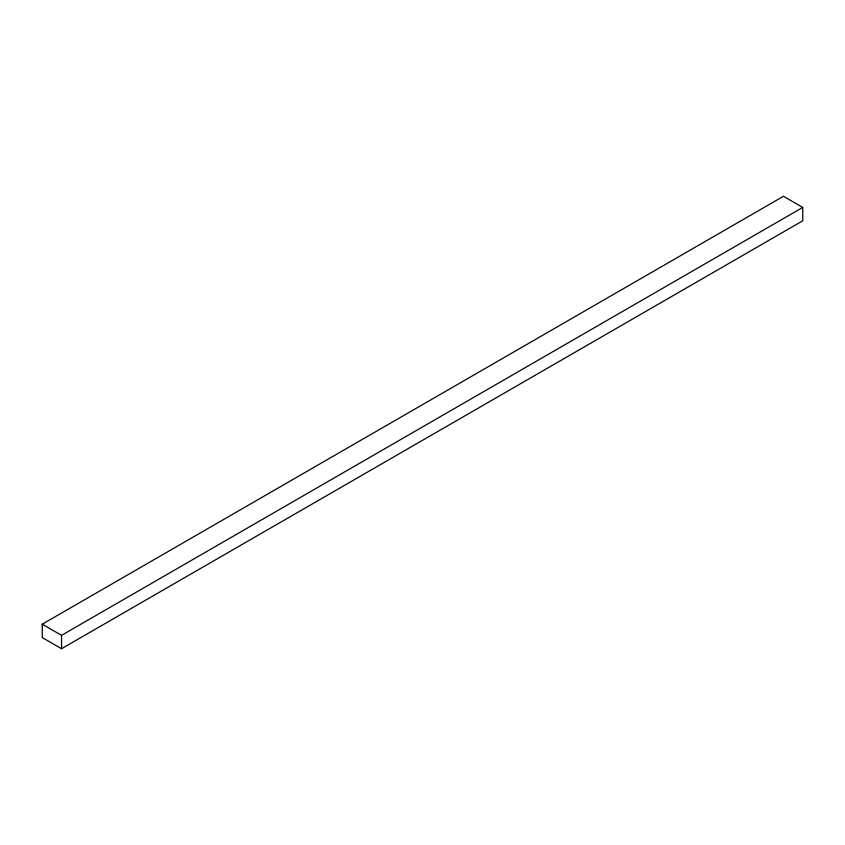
<?xml version="1.0" encoding="UTF-8"?>
<svg xmlns="http://www.w3.org/2000/svg" width="845" height="845" viewBox="0 0 845 845"><rect width="100%" height="100%" fill="white"/><g stroke="black" fill="none" stroke-linecap="round" stroke-linejoin="round"><path stroke-width="1.27" d="M42.25 624.202L783.452 196.283L802.75 207.426L802.75 220.798L61.548 648.717L42.25 637.574L42.25 624.202L61.548 635.345L802.75 207.426M61.548 635.345L61.548 648.717"/></g></svg>
